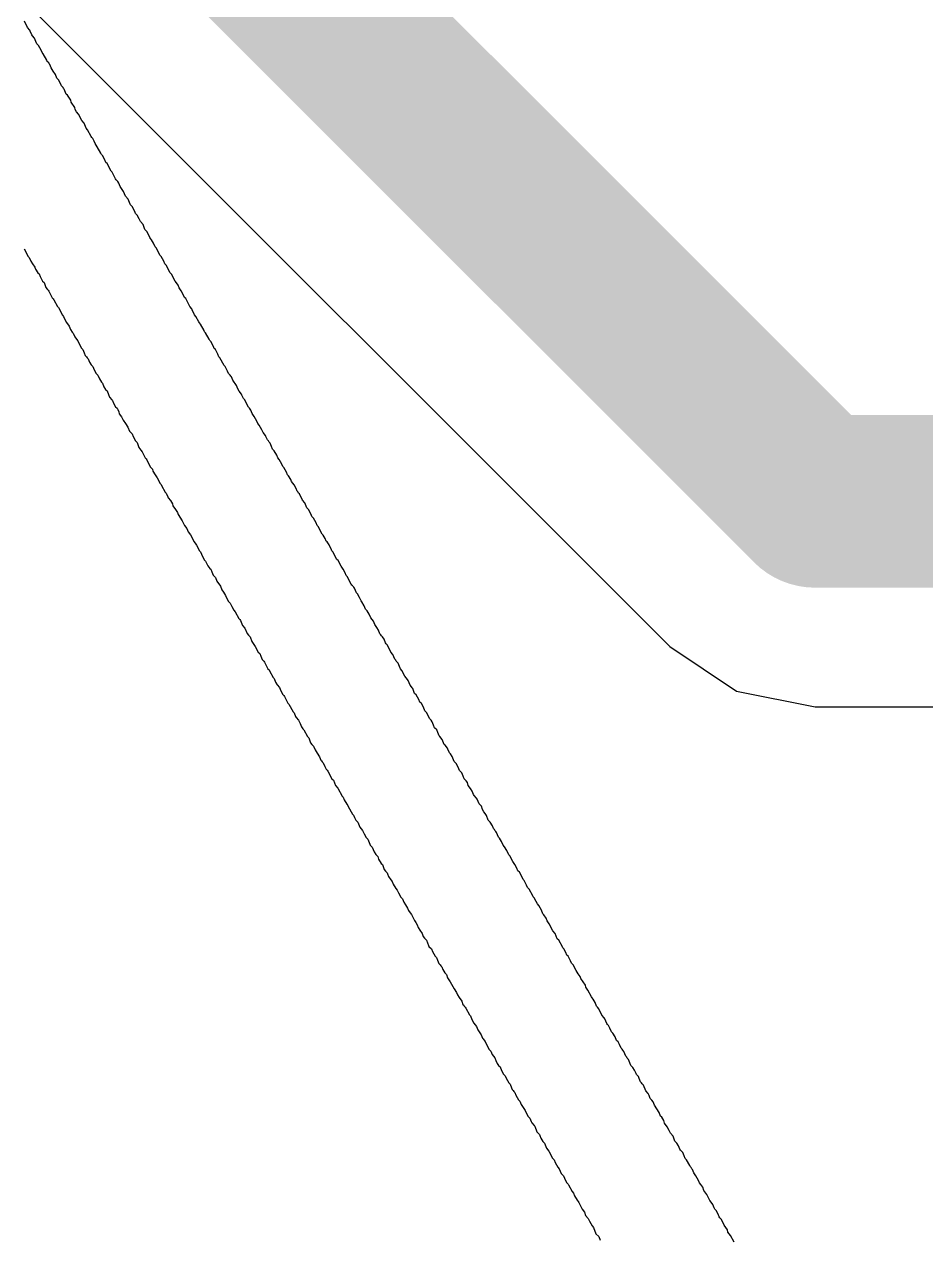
# Model space of a CAD drawing. Header units: inches. Extents: x 0 to 5379, y 0 to 5429.
# Drawn here: x 178.23 to 180.218, y 125.803 to 128.483 of the extents above; entities that cross this region are included whole.
import ezdxf

# ---------------------------------------------------------------- set-up
doc = ezdxf.new("R2010")
doc.units = ezdxf.units.IN
doc.layers.add('Bottom Overlay', color=54, linetype='Continuous')
doc.layers.add('PWR', color=156, linetype='Continuous')

msp = doc.modelspace()

# ---------------------------------------------------------------- linework, layer by layer
at = {"layer": 'Bottom Overlay'}
for p, q in [((178.2373, 128.476), (178.2306, 128.4896)), ((178.2424, 128.4698), (178.2373, 128.476)), ((178.2435, 128.4676), (178.2424, 128.4698)), ((178.2469, 128.4597), (178.2435, 128.4676)), ((178.248, 128.4574), (178.2469, 128.4597)), ((178.2531, 128.4524), (178.248, 128.4574)), ((178.2559, 128.445), (178.2531, 128.4524)), ((178.2582, 128.4394), (178.2559, 128.445)), ((178.2616, 128.436), (178.2582, 128.4394)), ((178.2672, 128.4259), (178.2616, 128.436)), ((178.2695, 128.4203), (178.2672, 128.4259)), ((178.2717, 128.418), (178.2695, 128.4203)), ((178.2796, 128.4034), (178.2717, 128.418)), ((178.2807, 128.4011), (178.2796, 128.4034)), ((178.2841, 128.3977), (178.2807, 128.4011)), ((178.2852, 128.3955), (178.2841, 128.3977)), ((178.2869, 128.3938), (178.2852, 128.3955)), ((178.2897, 128.3865), (178.2869, 128.3938)), ((178.2942, 128.3797), (178.2897, 128.3865)), ((178.2988, 128.3718), (178.2942, 128.3797)), ((178.3021, 128.3639), (178.2988, 128.3718)), ((178.3055, 128.3605), (178.3021, 128.3639)), ((178.31, 128.3526), (178.3055, 128.3605)), ((178.3123, 128.347), (178.31, 128.3526)), ((178.3157, 128.3436), (178.3123, 128.347)), ((178.3168, 128.3414), (178.3157, 128.3436)), ((178.3185, 128.3397), (178.3168, 128.3414)), ((178.3224, 128.329), (178.3185, 128.3397)), ((178.3252, 128.3262), (178.3224, 128.329)), ((178.3326, 128.3155), (178.3252, 128.3262)), ((178.3337, 128.311), (178.3326, 128.3155)), ((178.3416, 128.2997), (178.3337, 128.311)), ((178.3427, 128.2952), (178.3416, 128.2997)), ((178.345, 128.2895), (178.3427, 128.2952)), ((178.35, 128.2845), (178.345, 128.2895)), ((178.3568, 128.271), (178.35, 128.2845)), ((178.3619, 128.2648), (178.3568, 128.271)), ((178.3635, 128.2608), (178.3619, 128.2648)), ((178.3664, 128.2535), (178.3635, 128.2608)), ((178.3697, 128.2501), (178.3664, 128.2535)), ((178.3776, 128.2355), (178.3697, 128.2501)), ((178.3788, 128.2332), (178.3776, 128.2355)), ((178.381, 128.2309), (178.3788, 128.2332)), ((178.3844, 128.2253), (178.381, 128.2309)), ((178.3866, 128.2197), (178.3844, 128.2253)), ((178.3912, 128.2129), (178.3866, 128.2197)), ((178.399, 128.1983), (178.3912, 128.2129)), ((178.4002, 128.196), (178.399, 128.1983)), ((178.4024, 128.1938), (178.4002, 128.196)), ((178.4081, 128.1836), (178.4024, 128.1938)), ((178.4103, 128.178), (178.4081, 128.1836)), ((178.4126, 128.1757), (178.4103, 128.178)), ((178.4216, 128.1588), (178.4126, 128.1757)), ((178.4238, 128.1566), (178.4216, 128.1588)), ((178.4317, 128.1419), (178.4238, 128.1566)), ((178.4328, 128.1397), (178.4317, 128.1419)), ((178.4362, 128.1363), (178.4328, 128.1397)), ((178.439, 128.1323), (178.4362, 128.1363)), ((178.4419, 128.125), (178.439, 128.1323)), ((178.4492, 128.1143), (178.4419, 128.125)), ((178.4531, 128.1036), (178.4492, 128.1143)), ((178.4593, 128.0974), (178.4531, 128.1036)), ((178.4621, 128.0901), (178.4593, 128.0974)), ((178.4644, 128.0845), (178.4621, 128.0901)), ((178.4678, 128.0811), (178.4644, 128.0845)), ((178.4723, 128.0732), (178.4678, 128.0811)), ((178.4745, 128.0676), (178.4723, 128.0732)), ((178.4757, 128.0653), (178.4745, 128.0676)), ((178.479, 128.0619), (178.4757, 128.0653)), ((178.4836, 128.054), (178.479, 128.0619)), ((178.4864, 128.0478), (178.4836, 128.054)), ((178.492, 128.0411), (178.4864, 128.0478)), ((178.4959, 128.0304), (178.492, 128.0411)), ((178.5005, 128.0259), (178.4959, 128.0304)), ((178.505, 128.018), (178.5005, 128.0259)), ((178.5072, 128.0123), (178.505, 128.018)), ((178.5083, 128.0101), (178.5072, 128.0123)), ((178.5106, 128.0078), (178.5083, 128.0101)), ((178.5151, 127.9999), (178.5106, 128.0078)), ((178.23, 127.9875), (178.239, 127.9706)), ((178.5185, 127.9921), (178.5151, 127.9999)), ((178.5207, 127.9898), (178.5185, 127.9921)), ((178.5298, 127.9729), (178.5207, 127.9898)), ((178.239, 127.9706), (178.2413, 127.9684)), ((178.2413, 127.9684), (178.2447, 127.9605)), ((178.2447, 127.9605), (178.248, 127.9549)), ((178.248, 127.9549), (178.2537, 127.947)), ((178.532, 127.9706), (178.5298, 127.9729)), ((178.5376, 127.9605), (178.532, 127.9706)), ((178.5399, 127.9549), (178.5376, 127.9605)), ((178.5433, 127.9515), (178.5399, 127.9549)), ((178.2537, 127.947), (178.2548, 127.9425)), ((178.2548, 127.9425), (178.2604, 127.9346)), ((178.2604, 127.9346), (178.2627, 127.9323)), ((178.2627, 127.9323), (178.2649, 127.9267)), ((178.2649, 127.9267), (178.2706, 127.9166)), ((178.5478, 127.9436), (178.5433, 127.9515)), ((178.5512, 127.9357), (178.5478, 127.9436)), ((178.5551, 127.9318), (178.5512, 127.9357)), ((178.563, 127.916), (178.5551, 127.9318)), ((178.2706, 127.9166), (178.274, 127.9132)), ((178.274, 127.9132), (178.2779, 127.9025)), ((178.2779, 127.9025), (178.2807, 127.8985)), ((178.5681, 127.9098), (178.563, 127.916)), ((178.5692, 127.9075), (178.5681, 127.9098)), ((178.5714, 127.9019), (178.5692, 127.9075)), ((178.576, 127.8951), (178.5714, 127.9019)), ((178.2807, 127.8985), (178.283, 127.8963)), ((178.283, 127.8963), (178.2841, 127.894)), ((178.2841, 127.894), (178.292, 127.8794)), ((178.292, 127.8794), (178.2942, 127.8771)), ((178.2942, 127.8771), (178.2954, 127.8749)), ((178.2954, 127.8749), (178.3033, 127.8602)), ((178.5827, 127.8828), (178.576, 127.8951)), ((178.5838, 127.8805), (178.5827, 127.8828)), ((178.5861, 127.8782), (178.5838, 127.8805)), ((178.5917, 127.8681), (178.5861, 127.8782)), ((178.3033, 127.8602), (178.3055, 127.858)), ((178.3055, 127.858), (178.3145, 127.8411)), ((178.5951, 127.8602), (178.5917, 127.8681)), ((178.5996, 127.8557), (178.5951, 127.8602)), ((178.6007, 127.8535), (178.5996, 127.8557)), ((178.6053, 127.8422), (178.6007, 127.8535)), ((178.3145, 127.8411), (178.3168, 127.8388)), ((178.3168, 127.8388), (178.319, 127.8332)), ((178.319, 127.8332), (178.3235, 127.8253)), ((178.3235, 127.8253), (178.3292, 127.8174)), ((178.6086, 127.8388), (178.6053, 127.8422)), ((178.6154, 127.8264), (178.6086, 127.8388)), ((178.6165, 127.8242), (178.6154, 127.8264)), ((178.6188, 127.8219), (178.6165, 127.8242)), ((178.6267, 127.8073), (178.6188, 127.8219)), ((178.3292, 127.8174), (178.332, 127.8101)), ((178.332, 127.8101), (178.3359, 127.8039)), ((178.3359, 127.8039), (178.3382, 127.8016)), ((178.3382, 127.8016), (178.3416, 127.7937)), ((178.3416, 127.7937), (178.345, 127.7881)), ((178.6278, 127.805), (178.6267, 127.8073)), ((178.63, 127.8027), (178.6278, 127.805)), ((178.6379, 127.7881), (178.63, 127.8027)), ((178.345, 127.7881), (178.3483, 127.7847)), ((178.3483, 127.7847), (178.3517, 127.7768)), ((178.3517, 127.7768), (178.3562, 127.7689)), ((178.3562, 127.7689), (178.3596, 127.7656)), ((178.6391, 127.7858), (178.6379, 127.7881)), ((178.6413, 127.7836), (178.6391, 127.7858)), ((178.6447, 127.778), (178.6413, 127.7836)), ((178.6481, 127.7701), (178.6447, 127.778)), ((178.6492, 127.7678), (178.6481, 127.7701)), ((178.6515, 127.7656), (178.6492, 127.7678)), ((178.3596, 127.7656), (178.3624, 127.7582)), ((178.3624, 127.7582), (178.3647, 127.7526)), ((178.3647, 127.7526), (178.3675, 127.7498)), ((178.3675, 127.7498), (178.3686, 127.7475)), ((178.3686, 127.7475), (178.3709, 127.7453)), ((178.3709, 127.7453), (178.3743, 127.7374)), ((178.6571, 127.7554), (178.6515, 127.7656)), ((178.6593, 127.7498), (178.6571, 127.7554)), ((178.6616, 127.7475), (178.6593, 127.7498)), ((178.6706, 127.7306), (178.6616, 127.7475)), ((178.3743, 127.7374), (178.3776, 127.7318)), ((178.3776, 127.7318), (178.381, 127.7284)), ((178.381, 127.7284), (178.3844, 127.7205)), ((178.3844, 127.7205), (178.3889, 127.7126)), ((178.3889, 127.7126), (178.3923, 127.7092)), ((178.6729, 127.7284), (178.6706, 127.7306)), ((178.6785, 127.7182), (178.6729, 127.7284)), ((178.6808, 127.7126), (178.6785, 127.7182)), ((178.6841, 127.7092), (178.6808, 127.7126)), ((178.3923, 127.7092), (178.3957, 127.7013)), ((178.3957, 127.7013), (178.4002, 127.6934)), ((178.4002, 127.6934), (178.4024, 127.6912)), ((178.4024, 127.6912), (178.4058, 127.6833)), ((178.6853, 127.707), (178.6841, 127.7092)), ((178.687, 127.7053), (178.6853, 127.707)), ((178.6898, 127.6979), (178.687, 127.7053)), ((178.6982, 127.6861), (178.6898, 127.6979)), ((178.701, 127.6788), (178.6982, 127.6861)), ((178.4058, 127.6833), (178.4092, 127.6777)), ((178.4092, 127.6777), (178.4126, 127.6743)), ((178.4126, 127.6743), (178.4159, 127.6664)), ((178.4159, 127.6664), (178.4182, 127.6608)), ((178.4182, 127.6608), (178.4233, 127.6546)), ((178.7039, 127.6737), (178.701, 127.6788)), ((178.7089, 127.6675), (178.7039, 127.6737)), ((178.7101, 127.6653), (178.7089, 127.6675)), ((178.7134, 127.6574), (178.7101, 127.6653)), ((178.4233, 127.6546), (178.425, 127.6529)), ((178.425, 127.6529), (178.4272, 127.6472)), ((178.4272, 127.6472), (178.4317, 127.6394)), ((178.4317, 127.6394), (178.4351, 127.636)), ((178.4351, 127.636), (178.4362, 127.6337)), ((178.4362, 127.6337), (178.4385, 127.6281)), ((178.7157, 127.6551), (178.7134, 127.6574)), ((178.7247, 127.6382), (178.7157, 127.6551)), ((178.727, 127.636), (178.7247, 127.6382)), ((178.7298, 127.632), (178.727, 127.636)), ((178.7326, 127.6247), (178.7298, 127.632)), ((178.4385, 127.6281), (178.4396, 127.6236)), ((178.4396, 127.6236), (178.4447, 127.6174)), ((178.4447, 127.6174), (178.4486, 127.6101)), ((178.4486, 127.6101), (178.4531, 127.6022)), ((178.7371, 127.6179), (178.7326, 127.6247)), ((178.7427, 127.6078), (178.7371, 127.6179)), ((178.745, 127.6022), (178.7427, 127.6078)), ((178.4531, 127.6022), (178.4588, 127.5943)), ((178.4588, 127.5943), (178.4621, 127.5853)), ((178.4621, 127.5853), (178.4678, 127.5796)), ((178.4678, 127.5796), (178.47, 127.574)), ((178.7484, 127.5988), (178.745, 127.6022)), ((178.754, 127.5886), (178.7484, 127.5988)), ((178.7568, 127.5824), (178.754, 127.5886)), ((178.7619, 127.5762), (178.7568, 127.5824)), ((178.47, 127.574), (178.4757, 127.5639)), ((178.4757, 127.5639), (178.479, 127.5605)), ((178.479, 127.5605), (178.483, 127.5498)), ((178.763, 127.574), (178.7619, 127.5762)), ((178.7664, 127.5661), (178.763, 127.574)), ((178.7686, 127.5639), (178.7664, 127.5661)), ((178.7698, 127.5616), (178.7686, 127.5639)), ((178.7726, 127.5588), (178.7698, 127.5616)), ((178.7754, 127.5515), (178.7726, 127.5588)), ((178.7777, 127.5458), (178.7754, 127.5515)), ((178.483, 127.5498), (178.4869, 127.5436)), ((178.4869, 127.5436), (178.4903, 127.5402)), ((178.4903, 127.5402), (178.4937, 127.5323)), ((178.4937, 127.5323), (178.4971, 127.5267)), ((178.4971, 127.5267), (178.4993, 127.5244)), ((178.781, 127.5424), (178.7777, 127.5458)), ((178.7867, 127.5323), (178.781, 127.5424)), ((178.7889, 127.5267), (178.7867, 127.5323)), ((178.7923, 127.5233), (178.7889, 127.5267)), ((178.4993, 127.5244), (178.5005, 127.5222)), ((178.5005, 127.5222), (178.5038, 127.5143)), ((178.5038, 127.5143), (178.5083, 127.5064)), ((178.5083, 127.5064), (178.5129, 127.5019)), ((178.5129, 127.5019), (178.514, 127.4974)), ((178.7979, 127.5131), (178.7923, 127.5233)), ((178.8002, 127.5075), (178.7979, 127.5131)), ((178.8025, 127.5053), (178.8002, 127.5075)), ((178.8081, 127.4951), (178.8025, 127.5053)), ((178.514, 127.4974), (178.5185, 127.4895)), ((178.5185, 127.4895), (178.523, 127.4827)), ((178.523, 127.4827), (178.5298, 127.4703)), ((178.8103, 127.4895), (178.8081, 127.4951)), ((178.8126, 127.4872), (178.8103, 127.4895)), ((178.8182, 127.4793), (178.8126, 127.4872)), ((178.8194, 127.4748), (178.8182, 127.4793)), ((178.825, 127.4669), (178.8194, 127.4748)), ((178.5298, 127.4703), (178.532, 127.4681)), ((178.532, 127.4681), (178.5331, 127.4658)), ((178.5331, 127.4658), (178.541, 127.4512)), ((178.541, 127.4512), (178.5433, 127.4489)), ((178.5433, 127.4489), (178.5467, 127.441)), ((178.8295, 127.4591), (178.825, 127.4669)), ((178.8318, 127.4534), (178.8295, 127.4591)), ((178.834, 127.4512), (178.8318, 127.4534)), ((178.8351, 127.4489), (178.834, 127.4512)), ((178.8368, 127.4472), (178.8351, 127.4489)), ((178.8436, 127.4337), (178.8368, 127.4472)), ((178.5467, 127.441), (178.5478, 127.4388)), ((178.5478, 127.4388), (178.5529, 127.4326)), ((178.5529, 127.4326), (178.5568, 127.4253)), ((178.5568, 127.4253), (178.5579, 127.4207)), ((178.5579, 127.4207), (178.5636, 127.4129)), ((178.8487, 127.4275), (178.8436, 127.4337)), ((178.8503, 127.4236), (178.8487, 127.4275)), ((178.8532, 127.4162), (178.8503, 127.4236)), ((178.5636, 127.4129), (178.5681, 127.4061)), ((178.5681, 127.4061), (178.5692, 127.4016)), ((178.5692, 127.4016), (178.5782, 127.3881)), ((178.8565, 127.4129), (178.8532, 127.4162)), ((178.861, 127.405), (178.8565, 127.4129)), ((178.8633, 127.3993), (178.861, 127.405)), ((178.8644, 127.3971), (178.8633, 127.3993)), ((178.8678, 127.3937), (178.8644, 127.3971)), ((178.8734, 127.3836), (178.8678, 127.3937)), ((178.5782, 127.3881), (178.5838, 127.3779)), ((178.5838, 127.3779), (178.5884, 127.3712)), ((178.5884, 127.3712), (178.5912, 127.3638)), ((178.5912, 127.3638), (178.5968, 127.3571)), ((178.8757, 127.3779), (178.8734, 127.3836)), ((178.878, 127.3757), (178.8757, 127.3779)), ((178.887, 127.3588), (178.878, 127.3757)), ((178.5968, 127.3571), (178.6047, 127.3413)), ((178.6047, 127.3413), (178.6086, 127.3362)), ((178.8892, 127.3565), (178.887, 127.3588)), ((178.8937, 127.3486), (178.8892, 127.3565)), ((178.896, 127.343), (178.8937, 127.3486)), ((178.8977, 127.3413), (178.896, 127.343)), ((178.9027, 127.3351), (178.8977, 127.3413)), ((178.6086, 127.3362), (178.6098, 127.334)), ((178.6098, 127.334), (178.6165, 127.3216)), ((178.6165, 127.3216), (178.6188, 127.3193)), ((178.6188, 127.3193), (178.6233, 127.3092)), ((178.9072, 127.3238), (178.9027, 127.3351)), ((178.9084, 127.3216), (178.9072, 127.3238)), ((178.9106, 127.3193), (178.9084, 127.3216)), ((178.9196, 127.3024), (178.9106, 127.3193)), ((178.6233, 127.3092), (178.6278, 127.3013)), ((178.6278, 127.3013), (178.63, 127.299)), ((178.63, 127.299), (178.6334, 127.2912)), ((178.6334, 127.2912), (178.6346, 127.2889)), ((178.6346, 127.2889), (178.6396, 127.2827)), ((178.9219, 127.3002), (178.9196, 127.3024)), ((178.9287, 127.2878), (178.9219, 127.3002)), ((178.9332, 127.281), (178.9287, 127.2878)), ((178.6396, 127.2827), (178.6413, 127.281)), ((178.6413, 127.281), (178.6436, 127.2754)), ((178.6436, 127.2754), (178.6464, 127.2681)), ((178.6464, 127.2681), (178.6515, 127.263)), ((178.6515, 127.263), (178.6548, 127.2551)), ((178.9377, 127.2731), (178.9332, 127.281)), ((178.9399, 127.2675), (178.9377, 127.2731)), ((178.9422, 127.2652), (178.9399, 127.2675)), ((178.9512, 127.2483), (178.9422, 127.2652)), ((178.6548, 127.2551), (178.6582, 127.2495)), ((178.6582, 127.2495), (178.6616, 127.2461)), ((178.6616, 127.2461), (178.6627, 127.2438)), ((178.6627, 127.2438), (178.6661, 127.2359)), ((178.6661, 127.2359), (178.6695, 127.2303)), ((178.6695, 127.2303), (178.674, 127.2235)), ((178.9523, 127.2461), (178.9512, 127.2483)), ((178.954, 127.2455), (178.9523, 127.2461)), ((178.9546, 127.2438), (178.954, 127.2455)), ((178.9568, 127.2416), (178.9546, 127.2438)), ((178.958, 127.2393), (178.9568, 127.2416)), ((178.9625, 127.2292), (178.958, 127.2393)), ((178.674, 127.2235), (178.6762, 127.2179)), ((178.6762, 127.2179), (178.6808, 127.21)), ((178.6808, 127.21), (178.6841, 127.2066)), ((178.6841, 127.2066), (178.6875, 127.1988)), ((178.9647, 127.2269), (178.9625, 127.2292)), ((178.9692, 127.219), (178.9647, 127.2269)), ((178.9726, 127.2112), (178.9692, 127.219)), ((178.9743, 127.2095), (178.9726, 127.2112)), ((178.9799, 127.2004), (178.9743, 127.2095)), ((178.6875, 127.1988), (178.692, 127.1909)), ((178.692, 127.1909), (178.6954, 127.1875)), ((178.6954, 127.1875), (178.7033, 127.1728)), ((178.9827, 127.1931), (178.9799, 127.2004)), ((178.9861, 127.1897), (178.9827, 127.1931)), ((178.9906, 127.1819), (178.9861, 127.1897)), ((178.994, 127.174), (178.9906, 127.1819)), ((178.7033, 127.1728), (178.7055, 127.1706)), ((178.7055, 127.1706), (178.7067, 127.1683)), ((178.7067, 127.1683), (178.7112, 127.1571)), ((178.7112, 127.1571), (178.7162, 127.1509)), ((178.7162, 127.1509), (178.7219, 127.1396)), ((178.9974, 127.1706), (178.994, 127.174)), ((179.0002, 127.1666), (178.9974, 127.1706)), ((179.003, 127.1593), (179.0002, 127.1666)), ((179.0075, 127.1526), (179.003, 127.1593)), ((179.0115, 127.1464), (179.0075, 127.1526)), ((178.7219, 127.1396), (178.7247, 127.1357)), ((178.7247, 127.1357), (178.7281, 127.1323)), ((178.7281, 127.1323), (178.732, 127.1216)), ((179.0143, 127.139), (179.0115, 127.1464)), ((179.0166, 127.1368), (179.0143, 127.139)), ((179.0177, 127.1345), (179.0166, 127.1368)), ((179.0199, 127.1323), (179.0177, 127.1345)), ((179.0233, 127.1266), (179.0199, 127.1323)), ((179.0267, 127.1187), (179.0233, 127.1266)), ((178.732, 127.1216), (178.7348, 127.1176)), ((178.7348, 127.1176), (178.7394, 127.1109)), ((178.7394, 127.1109), (178.7461, 127.0985)), ((178.7461, 127.0985), (178.7495, 127.0951)), ((179.0278, 127.1165), (179.0267, 127.1187)), ((179.0301, 127.1142), (179.0278, 127.1165)), ((179.0346, 127.1064), (179.0301, 127.1142)), ((179.038, 127.0985), (179.0346, 127.1064)), ((179.043, 127.0934), (179.038, 127.0985)), ((178.7495, 127.0951), (178.7517, 127.0895)), ((178.7517, 127.0895), (178.7546, 127.0821)), ((178.7546, 127.0821), (178.7585, 127.0782)), ((178.7585, 127.0782), (178.7596, 127.0759)), ((178.7596, 127.0759), (178.7675, 127.0613)), ((179.047, 127.0827), (179.043, 127.0934)), ((179.0492, 127.0804), (179.047, 127.0827)), ((179.0504, 127.0782), (179.0492, 127.0804)), ((179.0543, 127.0742), (179.0504, 127.0782)), ((179.0571, 127.0669), (179.0543, 127.0742)), ((178.7675, 127.0613), (178.7698, 127.059)), ((178.7698, 127.059), (178.7709, 127.0568)), ((178.7709, 127.0568), (178.7788, 127.0421)), ((178.7788, 127.0421), (178.781, 127.0399)), ((179.0594, 127.0613), (179.0571, 127.0669)), ((179.0628, 127.0579), (179.0594, 127.0613)), ((179.0695, 127.0455), (179.0628, 127.0579)), ((179.0752, 127.0376), (179.0695, 127.0455)), ((178.781, 127.0399), (178.7844, 127.032)), ((178.7844, 127.032), (178.7878, 127.0263)), ((178.7878, 127.0263), (178.7929, 127.0201)), ((178.7929, 127.0201), (178.7957, 127.0128)), ((179.0763, 127.0354), (179.0752, 127.0376)), ((179.0808, 127.0252), (179.0763, 127.0354)), ((179.0842, 127.0218), (179.0808, 127.0252)), ((179.0853, 127.0196), (179.0842, 127.0218)), ((179.087, 127.0179), (179.0853, 127.0196)), ((179.0909, 127.0072), (179.087, 127.0179)), ((178.7957, 127.0128), (178.8002, 127.0049)), ((178.8002, 127.0049), (178.8025, 127.0027)), ((178.8025, 127.0027), (178.8036, 127.0004)), ((178.8036, 127.0004), (178.8115, 126.9858)), ((179.0943, 127.0038), (179.0909, 127.0072)), ((179.0999, 126.9937), (179.0943, 127.0038)), ((179.1022, 126.988), (179.0999, 126.9937)), ((178.8115, 126.9858), (178.8137, 126.9835)), ((178.8137, 126.9835), (178.8227, 126.9666)), ((178.8227, 126.9666), (178.825, 126.9644)), ((178.825, 126.9644), (178.8284, 126.9565)), ((179.1056, 126.9847), (179.1022, 126.988)), ((179.1101, 126.9768), (179.1056, 126.9847)), ((179.1135, 126.9689), (179.1101, 126.9768)), ((179.1168, 126.9655), (179.1135, 126.9689)), ((179.1202, 126.9599), (179.1168, 126.9655)), ((178.8284, 126.9565), (178.8295, 126.9542)), ((178.8295, 126.9542), (178.8346, 126.948)), ((178.8346, 126.948), (178.8385, 126.9407)), ((178.8385, 126.9407), (178.8413, 126.9334)), ((179.1236, 126.952), (179.1202, 126.9599)), ((179.127, 126.9486), (179.1236, 126.952)), ((179.1298, 126.9447), (179.127, 126.9486)), ((179.1326, 126.9373), (179.1298, 126.9447)), ((179.1349, 126.9317), (179.1326, 126.9373)), ((178.8413, 126.9334), (178.843, 126.9317)), ((178.843, 126.9317), (178.8441, 126.9294)), ((178.8441, 126.9294), (178.8464, 126.9272)), ((178.8464, 126.9272), (178.8543, 126.9125)), ((178.8543, 126.9125), (178.8577, 126.9092)), ((178.8577, 126.9092), (178.8616, 126.8985)), ((179.1399, 126.9266), (179.1349, 126.9317)), ((179.1422, 126.921), (179.1399, 126.9266)), ((179.145, 126.9137), (179.1422, 126.921)), ((179.1467, 126.912), (179.145, 126.9137)), ((179.1518, 126.9058), (179.1467, 126.912)), ((178.8616, 126.8985), (178.8644, 126.8945)), ((178.8644, 126.8945), (178.8678, 126.8911)), ((178.8678, 126.8911), (178.8712, 126.8832)), ((178.8712, 126.8832), (178.8757, 126.8753)), ((179.1563, 126.8945), (179.1518, 126.9058)), ((179.158, 126.8928), (179.1563, 126.8945)), ((179.163, 126.8866), (179.158, 126.8928)), ((179.1642, 126.8844), (179.163, 126.8866)), ((179.1676, 126.8765), (179.1642, 126.8844)), ((178.8757, 126.8753), (178.8813, 126.8675)), ((178.8813, 126.8675), (178.8842, 126.8601)), ((178.8842, 126.8601), (178.8858, 126.8584)), ((178.8858, 126.8584), (178.887, 126.8562)), ((178.887, 126.8562), (178.8892, 126.8539)), ((179.1698, 126.8742), (179.1676, 126.8765)), ((179.1738, 126.868), (179.1698, 126.8742)), ((179.1777, 126.8573), (179.1738, 126.868)), ((179.1822, 126.8528), (179.1777, 126.8573)), ((178.8892, 126.8539), (178.8926, 126.8461)), ((178.8926, 126.8461), (178.896, 126.8404)), ((178.896, 126.8404), (178.8982, 126.8382)), ((178.8982, 126.8382), (178.8994, 126.8359)), ((178.8994, 126.8359), (178.9084, 126.819)), ((179.1867, 126.8449), (179.1822, 126.8528)), ((179.1901, 126.837), (179.1867, 126.8449)), ((179.1952, 126.832), (179.1901, 126.837)), ((179.198, 126.8246), (179.1952, 126.832)), ((178.9084, 126.819), (178.9118, 126.8156)), ((178.9118, 126.8156), (178.9163, 126.8044)), ((178.9163, 126.8044), (178.9213, 126.7982)), ((179.2002, 126.819), (179.198, 126.8246)), ((179.2047, 126.8145), (179.2002, 126.819)), ((179.2076, 126.8106), (179.2047, 126.8145)), ((179.2092, 126.8044), (179.2076, 126.8106)), ((179.2138, 126.7976), (179.2092, 126.8044)), ((178.9213, 126.7982), (178.9309, 126.7807)), ((178.9309, 126.7807), (178.9332, 126.7784)), ((178.9332, 126.7784), (178.9354, 126.7728)), ((179.2177, 126.7914), (179.2138, 126.7976)), ((179.2205, 126.7841), (179.2177, 126.7914)), ((179.2222, 126.7824), (179.2205, 126.7841)), ((179.2273, 126.7762), (179.2222, 126.7824)), ((179.2284, 126.7739), (179.2273, 126.7762)), ((178.9354, 126.7728), (178.9411, 126.7627)), ((178.9411, 126.7627), (178.9433, 126.7604)), ((178.9433, 126.7604), (178.9444, 126.7582)), ((178.9444, 126.7582), (178.9535, 126.7413)), ((179.2329, 126.7638), (179.2284, 126.7739)), ((179.238, 126.7587), (179.2329, 126.7638)), ((179.2408, 126.7514), (179.238, 126.7587)), ((179.2431, 126.7458), (179.2408, 126.7514)), ((178.9535, 126.7413), (178.9557, 126.739)), ((178.9557, 126.739), (178.958, 126.7334)), ((178.958, 126.7334), (178.9613, 126.7277)), ((178.9613, 126.7277), (178.9658, 126.7232)), ((178.9658, 126.7232), (178.9698, 126.7125)), ((179.2464, 126.7424), (179.2431, 126.7458)), ((179.2493, 126.7384), (179.2464, 126.7424)), ((179.2532, 126.7277), (179.2493, 126.7384)), ((179.2577, 126.7232), (179.2532, 126.7277)), ((179.2622, 126.7153), (179.2577, 126.7232)), ((178.9698, 126.7125), (178.9726, 126.7086)), ((178.9726, 126.7086), (178.976, 126.7052)), ((178.976, 126.7052), (178.9794, 126.6973)), ((178.9794, 126.6973), (178.9839, 126.6894)), ((179.2645, 126.7097), (179.2622, 126.7153)), ((179.2667, 126.7074), (179.2645, 126.7097)), ((179.2678, 126.7052), (179.2667, 126.7074)), ((179.2701, 126.7029), (179.2678, 126.7052)), ((179.2712, 126.7007), (179.2701, 126.7029)), ((179.2757, 126.6905), (179.2712, 126.7007)), ((178.9839, 126.6894), (178.9873, 126.686)), ((178.9873, 126.686), (178.9918, 126.6748)), ((178.9918, 126.6748), (178.9929, 126.6725)), ((178.9929, 126.6725), (178.9974, 126.668)), ((178.9974, 126.668), (179.0019, 126.6579)), ((179.278, 126.6883), (179.2757, 126.6905)), ((179.2825, 126.6804), (179.278, 126.6883)), ((179.2859, 126.6725), (179.2825, 126.6804)), ((179.2893, 126.6691), (179.2859, 126.6725)), ((179.2938, 126.6612), (179.2893, 126.6691)), ((179.0019, 126.6579), (179.0053, 126.6522)), ((179.0053, 126.6522), (179.0098, 126.6477)), ((179.0098, 126.6477), (179.0115, 126.6415)), ((179.0115, 126.6415), (179.0171, 126.6325)), ((179.2983, 126.6511), (179.2938, 126.6612)), ((179.3005, 126.6489), (179.2983, 126.6511)), ((179.3073, 126.6365), (179.3005, 126.6489)), ((179.0171, 126.6325), (179.0199, 126.6297)), ((179.0199, 126.6297), (179.0239, 126.619)), ((179.0239, 126.619), (179.0267, 126.615)), ((179.0267, 126.615), (179.0301, 126.6117)), ((179.3118, 126.6297), (179.3073, 126.6365)), ((179.3163, 126.6218), (179.3118, 126.6297)), ((179.3185, 126.6162), (179.3163, 126.6218)), ((179.3219, 126.6128), (179.3185, 126.6162)), ((179.0301, 126.6117), (179.0312, 126.6094)), ((179.0312, 126.6094), (179.0335, 126.6038)), ((179.0335, 126.6038), (179.038, 126.5959)), ((179.038, 126.5959), (179.0413, 126.5925)), ((179.0413, 126.5925), (179.0436, 126.5869)), ((179.0436, 126.5869), (179.0492, 126.5767)), ((179.3264, 126.6049), (179.3219, 126.6128)), ((179.3298, 126.597), (179.3264, 126.6049)), ((179.3321, 126.5948), (179.3298, 126.597)), ((179.3377, 126.5846), (179.3321, 126.5948)), ((179.0492, 126.5767), (179.0526, 126.5734)), ((179.0526, 126.5734), (179.0549, 126.5677)), ((179.0549, 126.5677), (179.0605, 126.5576)), ((179.34, 126.579), (179.3377, 126.5846)), ((179.3433, 126.5756), (179.34, 126.579)), ((179.3512, 126.561), (179.3433, 126.5756)), ((179.3524, 126.5587), (179.3512, 126.561)), ((179.0605, 126.5576), (179.0639, 126.5542)), ((179.0639, 126.5542), (179.0667, 126.5469)), ((179.0667, 126.5469), (179.0706, 126.5407)), ((179.0706, 126.5407), (179.0752, 126.5339)), ((179.0752, 126.5339), (179.0774, 126.5283)), ((179.3546, 126.5564), (179.3524, 126.5587)), ((179.3591, 126.5486), (179.3546, 126.5564)), ((179.3614, 126.5429), (179.3591, 126.5486)), ((179.3647, 126.5395), (179.3614, 126.5429)), ((179.3704, 126.5294), (179.3647, 126.5395)), ((179.0774, 126.5283), (179.0785, 126.526)), ((179.0785, 126.526), (179.0836, 126.5198)), ((179.0836, 126.5198), (179.0904, 126.5063)), ((179.0904, 126.5063), (179.0932, 126.5024)), ((179.3738, 126.5215), (179.3704, 126.5294)), ((179.376, 126.5193), (179.3738, 126.5215)), ((179.3805, 126.5114), (179.376, 126.5193)), ((179.3828, 126.5057), (179.3805, 126.5114)), ((179.0932, 126.5024), (179.0966, 126.4967)), ((179.0966, 126.4967), (179.0988, 126.4911)), ((179.0988, 126.4911), (179.1022, 126.4855)), ((179.1022, 126.4855), (179.1078, 126.4776)), ((179.3873, 126.499), (179.3828, 126.5057)), ((179.3957, 126.4838), (179.3873, 126.499)), ((179.4008, 126.4776), (179.3957, 126.4838)), ((179.1078, 126.4776), (179.1095, 126.4714)), ((179.1095, 126.4714), (179.1123, 126.4674)), ((179.1123, 126.4674), (179.1168, 126.4629)), ((179.1168, 126.4629), (179.1214, 126.4517)), ((179.4053, 126.4663), (179.4008, 126.4776)), ((179.4087, 126.4629), (179.4053, 126.4663)), ((179.4166, 126.4483), (179.4087, 126.4629)), ((179.1214, 126.4517), (179.1225, 126.4494)), ((179.1225, 126.4494), (179.1281, 126.4438)), ((179.1281, 126.4438), (179.1304, 126.4381)), ((179.1304, 126.4381), (179.136, 126.428)), ((179.136, 126.428), (179.1394, 126.4246)), ((179.4177, 126.446), (179.4166, 126.4483)), ((179.42, 126.4438), (179.4177, 126.446)), ((179.4245, 126.4359), (179.42, 126.4438)), ((179.4267, 126.4302), (179.4245, 126.4359)), ((179.429, 126.428), (179.4267, 126.4302)), ((179.4346, 126.4178), (179.429, 126.428)), ((179.1394, 126.4246), (179.1416, 126.419)), ((179.1416, 126.419), (179.1445, 126.4117)), ((179.1445, 126.4117), (179.1473, 126.4088)), ((179.1473, 126.4088), (179.1484, 126.4066)), ((179.1484, 126.4066), (179.1507, 126.4043)), ((179.1507, 126.4043), (179.1529, 126.3987)), ((179.4369, 126.4122), (179.4346, 126.4178)), ((179.4402, 126.4088), (179.4369, 126.4122)), ((179.447, 126.3964), (179.4402, 126.4088)), ((179.1529, 126.3987), (179.1574, 126.3908)), ((179.1574, 126.3908), (179.1608, 126.3874)), ((179.1608, 126.3874), (179.1636, 126.3801)), ((179.1636, 126.3801), (179.1692, 126.3711)), ((179.451, 126.3891), (179.447, 126.3964)), ((179.456, 126.3829), (179.451, 126.3891)), ((179.4572, 126.3784), (179.456, 126.3829)), ((179.4673, 126.3638), (179.4572, 126.3784)), ((179.1692, 126.3711), (179.1777, 126.3559)), ((179.1777, 126.3559), (179.1833, 126.348)), ((179.1833, 126.348), (179.1856, 126.3423)), ((179.4684, 126.3593), (179.4673, 126.3638)), ((179.4729, 126.3525), (179.4684, 126.3593)), ((179.4808, 126.3378), (179.4729, 126.3525)), ((179.1856, 126.3423), (179.189, 126.3367)), ((179.189, 126.3367), (179.1946, 126.3288)), ((179.1946, 126.3288), (179.1974, 126.3215)), ((179.1974, 126.3215), (179.1991, 126.3198)), ((179.1991, 126.3198), (179.2002, 126.3176)), ((179.4819, 126.3356), (179.4808, 126.3378)), ((179.4842, 126.3333), (179.4819, 126.3356)), ((179.4887, 126.3254), (179.4842, 126.3333)), ((179.4921, 126.3176), (179.4887, 126.3254)), ((179.2002, 126.3176), (179.2025, 126.3153)), ((179.2025, 126.3153), (179.2036, 126.3131)), ((179.2036, 126.3131), (179.2115, 126.2984)), ((179.2115, 126.2984), (179.2138, 126.2961)), ((179.2138, 126.2961), (179.2171, 126.2883)), ((179.4943, 126.3153), (179.4921, 126.3176)), ((179.4972, 126.3114), (179.4943, 126.3153)), ((179.5039, 126.2978), (179.4972, 126.3114)), ((179.509, 126.2916), (179.5039, 126.2978)), ((179.5101, 126.2894), (179.509, 126.2916)), ((179.2171, 126.2883), (179.2216, 126.2804)), ((179.2216, 126.2804), (179.2273, 126.2725)), ((179.2273, 126.2725), (179.2301, 126.2652)), ((179.2301, 126.2652), (179.2329, 126.2612)), ((179.5146, 126.2792), (179.5101, 126.2894)), ((179.5157, 126.277), (179.5146, 126.2792)), ((179.518, 126.2747), (179.5157, 126.277)), ((179.5214, 126.2691), (179.518, 126.2747)), ((179.5248, 126.2612), (179.5214, 126.2691)), ((179.2329, 126.2612), (179.2374, 126.2545)), ((179.2374, 126.2545), (179.2402, 126.2471)), ((179.2402, 126.2471), (179.2419, 126.2454)), ((179.2419, 126.2454), (179.2431, 126.2432)), ((179.2431, 126.2432), (179.2464, 126.2398)), ((179.2464, 126.2398), (179.2498, 126.2319)), ((179.5281, 126.2578), (179.5248, 126.2612)), ((179.5327, 126.2499), (179.5281, 126.2578)), ((179.536, 126.2421), (179.5327, 126.2499)), ((179.5394, 126.2387), (179.536, 126.2421)), ((179.5428, 126.233), (179.5394, 126.2387)), ((179.2498, 126.2319), (179.2554, 126.2218)), ((179.2554, 126.2218), (179.2588, 126.2184)), ((179.2588, 126.2184), (179.2616, 126.2111)), ((179.5462, 126.2252), (179.5428, 126.233)), ((179.5484, 126.2229), (179.5462, 126.2252)), ((179.5496, 126.2206), (179.5484, 126.2229)), ((179.5524, 126.2178), (179.5496, 126.2206)), ((179.5563, 126.2071), (179.5524, 126.2178)), ((179.2616, 126.2111), (179.2645, 126.2071)), ((179.2645, 126.2071), (179.2678, 126.2037)), ((179.2678, 126.2037), (179.2701, 126.1981)), ((179.2701, 126.1981), (179.2729, 126.1908)), ((179.2729, 126.1908), (179.2746, 126.1891)), ((179.2746, 126.1891), (179.2757, 126.1868)), ((179.2757, 126.1868), (179.2791, 126.1835)), ((179.5586, 126.2049), (179.5563, 126.2071)), ((179.5597, 126.2026), (179.5586, 126.2049)), ((179.5625, 126.1998), (179.5597, 126.2026)), ((179.5653, 126.1925), (179.5625, 126.1998)), ((179.5676, 126.1868), (179.5653, 126.1925)), ((179.5721, 126.1823), (179.5676, 126.1868)), ((179.2791, 126.1835), (179.2825, 126.1756)), ((179.2825, 126.1756), (179.287, 126.1677)), ((179.287, 126.1677), (179.2904, 126.1643)), ((179.2904, 126.1643), (179.2926, 126.1587)), ((179.2926, 126.1587), (179.2983, 126.1485)), ((179.5755, 126.1767), (179.5721, 126.1823)), ((179.5789, 126.1688), (179.5755, 126.1767)), ((179.58, 126.1666), (179.5789, 126.1688)), ((179.5845, 126.1621), (179.58, 126.1666)), ((179.5862, 126.1581), (179.5845, 126.1621)), ((179.589, 126.1508), (179.5862, 126.1581)), ((179.2983, 126.1485), (179.3016, 126.1452)), ((179.3016, 126.1452), (179.3045, 126.1378)), ((179.3045, 126.1378), (179.3062, 126.1339)), ((179.3062, 126.1339), (179.3084, 126.1316)), ((179.3084, 126.1316), (179.3095, 126.1294)), ((179.5912, 126.1485), (179.589, 126.1508)), ((179.5924, 126.1463), (179.5912, 126.1485)), ((179.5952, 126.1435), (179.5924, 126.1463)), ((179.6008, 126.1311), (179.5952, 126.1435)), ((179.6059, 126.1249), (179.6008, 126.1311)), ((179.3095, 126.1294), (179.3118, 126.1271)), ((179.3118, 126.1271), (179.314, 126.1215)), ((179.314, 126.1215), (179.3197, 126.1113)), ((179.3197, 126.1113), (179.3231, 126.108)), ((179.3231, 126.108), (179.3259, 126.1006)), ((179.6076, 126.1209), (179.6059, 126.1249)), ((179.6104, 126.1136), (179.6076, 126.1209)), ((179.6138, 126.1102), (179.6104, 126.1136)), ((179.6166, 126.1063), (179.6138, 126.1102)), ((179.6194, 126.099), (179.6166, 126.1063)), ((179.3259, 126.1006), (179.3298, 126.0944)), ((179.3298, 126.0944), (179.3343, 126.0877)), ((179.3343, 126.0877), (179.3366, 126.082)), ((179.3366, 126.082), (179.3411, 126.0742)), ((179.6251, 126.0911), (179.6194, 126.099)), ((179.6296, 126.0832), (179.6251, 126.0911)), ((179.6329, 126.0753), (179.6296, 126.0832)), ((179.3411, 126.0742), (179.3445, 126.0708)), ((179.3445, 126.0708), (179.3479, 126.0629)), ((179.3479, 126.0629), (179.349, 126.0606)), ((179.349, 126.0606), (179.354, 126.0544)), ((179.354, 126.0544), (179.3557, 126.0527)), ((179.3557, 126.0527), (179.3602, 126.0404)), ((179.6358, 126.0725), (179.6329, 126.0753)), ((179.6403, 126.0657), (179.6358, 126.0725)), ((179.642, 126.0595), (179.6403, 126.0657)), ((179.6476, 126.0516), (179.642, 126.0595)), ((179.6521, 126.0437), (179.6476, 126.0516)), ((179.3602, 126.0404), (179.3659, 126.0347)), ((179.3659, 126.0347), (179.367, 126.0325)), ((179.367, 126.0325), (179.3693, 126.0268)), ((179.3693, 126.0268), (179.3738, 126.0189)), ((179.6549, 126.0375), (179.6521, 126.0437)), ((179.6606, 126.0308), (179.6549, 126.0375)), ((179.6645, 126.0201), (179.6606, 126.0308)), ((179.3738, 126.0189), (179.3771, 126.0156)), ((179.3771, 126.0156), (179.3817, 126.0043)), ((179.3817, 126.0043), (179.3867, 125.9981)), ((179.3867, 125.9981), (179.3946, 125.9823)), ((179.669, 126.0156), (179.6645, 126.0201)), ((179.6724, 126.0099), (179.669, 126.0156)), ((179.6758, 126.002), (179.6724, 126.0099)), ((179.6769, 125.9998), (179.6758, 126.002)), ((179.682, 125.9947), (179.6769, 125.9998)), ((179.3946, 125.9823), (179.3986, 125.9784)), ((179.3986, 125.9784), (179.4008, 125.9727)), ((179.4008, 125.9727), (179.4064, 125.9626)), ((179.6848, 125.9874), (179.682, 125.9947)), ((179.687, 125.9818), (179.6848, 125.9874)), ((179.6904, 125.9784), (179.687, 125.9818)), ((179.6972, 125.966), (179.6904, 125.9784)), ((179.4064, 125.9626), (179.4098, 125.9592)), ((179.4098, 125.9592), (179.4138, 125.9485)), ((179.4138, 125.9485), (179.4188, 125.9434)), ((179.4188, 125.9434), (179.4233, 125.9333)), ((179.6983, 125.9637), (179.6972, 125.966)), ((179.7006, 125.9615), (179.6983, 125.9637)), ((179.7017, 125.9592), (179.7006, 125.9615)), ((179.7034, 125.9575), (179.7017, 125.9592)), ((179.7062, 125.9502), (179.7034, 125.9575)), ((179.7107, 125.9434), (179.7062, 125.9502)), ((179.7163, 125.9333), (179.7107, 125.9434)), ((179.4233, 125.9333), (179.4267, 125.9277)), ((179.4267, 125.9277), (179.429, 125.9254)), ((179.429, 125.9254), (179.4301, 125.9232)), ((179.4301, 125.9232), (179.438, 125.9085)), ((179.7186, 125.9277), (179.7163, 125.9333)), ((179.722, 125.9243), (179.7186, 125.9277)), ((179.7259, 125.9181), (179.722, 125.9243)), ((179.7287, 125.9108), (179.7259, 125.9181)), ((179.438, 125.9085), (179.4414, 125.9051)), ((179.4414, 125.9051), (179.4436, 125.8995)), ((179.4436, 125.8995), (179.4493, 125.8894)), ((179.7349, 125.9023), (179.7287, 125.9108)), ((179.7417, 125.8888), (179.7349, 125.9023)), ((179.4493, 125.8894), (179.4515, 125.8871)), ((179.4515, 125.8871), (179.4526, 125.8848)), ((179.4526, 125.8848), (179.4605, 125.8702)), ((179.4605, 125.8702), (179.465, 125.8634)), ((179.465, 125.8634), (179.4679, 125.8561)), ((179.7468, 125.8826), (179.7417, 125.8888)), ((179.7479, 125.8803), (179.7468, 125.8826)), ((179.7513, 125.8725), (179.7479, 125.8803)), ((179.7524, 125.8702), (179.7513, 125.8725)), ((179.7558, 125.8668), (179.7524, 125.8702)), ((179.7603, 125.8589), (179.7558, 125.8668)), ((179.4679, 125.8561), (179.4735, 125.8494)), ((179.4735, 125.8494), (179.4763, 125.8432)), ((179.4763, 125.8432), (179.4819, 125.833)), ((179.7625, 125.8533), (179.7603, 125.8589)), ((179.7637, 125.851), (179.7625, 125.8533)), ((179.7676, 125.8471), (179.7637, 125.851)), ((179.7732, 125.8347), (179.7676, 125.8471)), ((179.4819, 125.833), (179.4853, 125.8296)), ((179.4853, 125.8296), (179.4904, 125.8155)), ((179.4904, 125.8155), (179.4966, 125.8093)), ((179.4966, 125.8093), (179.5, 125.8015)), ((179.7806, 125.824), (179.7732, 125.8347)), ((179.7817, 125.8195), (179.7806, 125.824)), ((179.7873, 125.8116), (179.7817, 125.8195)), ((179.7952, 125.797), (179.7873, 125.8116))]:
    msp.add_line(p, q, dxfattribs=at)
at = {"layer": 'PWR'}
for p, q in [((175.1564, 131.6075), (179.6535, 127.1104)), ((179.6535, 127.1104), (179.6535, 127.1104)), ((179.6535, 127.1104), (179.8005, 127.0122)), ((179.8005, 127.0122), (179.974, 126.9777)), ((179.974, 126.9777), (206.8266, 126.9777))]:
    msp.add_line(p, q, dxfattribs=at)
for points in [[(175.4769, 131.928, 0.381, 0.381, 0), (179.974, 127.4309, 0.381, 0.381, 0)], [(179.974, 127.4309, 0.381, 0.381, 0), (213.1529, 127.4309, 0.381, 0.381, 0)]]:
    msp.add_lwpolyline(points, format="xyseb", dxfattribs=at)
msp.add_lwpolyline([(179.8787, 127.4309, 0.1905, 0.1905, 1), (180.0692, 127.4309, 0.1905, 0.1905, 1)], format="xyseb", close=True, dxfattribs=at)
msp.add_lwpolyline([(179.8787, 127.4309, 0.1905, 0.1905, 1), (180.0692, 127.4309, 0.1905, 0.1905, 1)], format="xyseb", close=True, dxfattribs=at)

doc.saveas('drawing.dxf')
